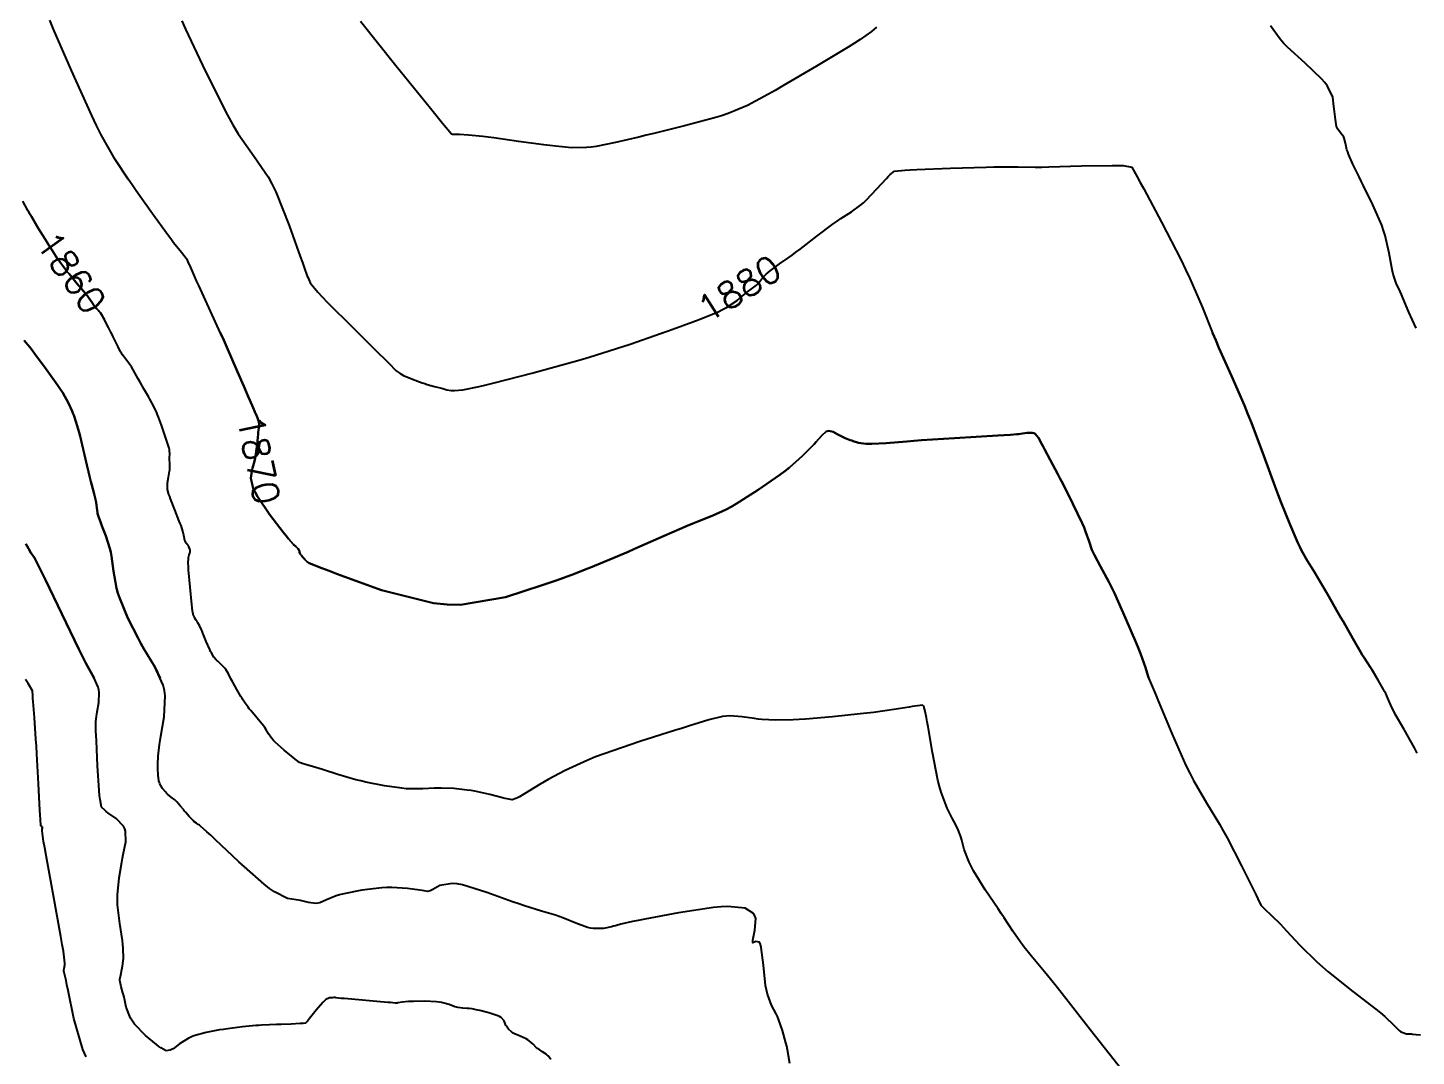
# Model space of a CAD drawing. Header units: metres. Extents: x 837477 to 838477, y 1189014 to 1191014.
# Drawn here: x 838018.8 to 838219.8, y 1189166.9 to 1189315.7 of the extents above; entities that cross this region are included whole.
import ezdxf

# ---------------------------------------------------------------- set-up
doc = ezdxf.new("R2010")
doc.units = ezdxf.units.M
doc.header["$LTSCALE"] = 0.3
doc.layers.add('COTAS 10', color=1, linetype='Continuous')
doc.styles.get("Standard").update_dxf_attribs({"font": 'simplex.shx'})

msp = doc.modelspace()

# ---------------------------------------------------------------- linework, layer by layer
at = {"layer": 'COTAS 10'}
for points, elevation in [([(838046.646, 1189271.589), (838046.687, 1189271.499), (838047.142, 1189270.486), (838047.591, 1189269.478), (838049.152, 1189265.89), (838050.042, 1189263.811), (838049.152, 1189265.89), (838047.591, 1189269.478), (838047.142, 1189270.486), (838046.687, 1189271.499), (838044.984, 1189275.21), (838043.523, 1189278.383), (838043.22, 1189279.057), (838042.961, 1189279.642), (838042.393, 1189281.017), (838042.011, 1189281.833), (838041.869, 1189282.066), (838041.712, 1189282.302), (838041.017, 1189283.179), (838039.889, 1189284.582), (838039.46, 1189285.15), (838038.98, 1189285.795), (838036.822, 1189288.772), (838034.48, 1189292.093), (838033.884, 1189292.956), (838033.31, 1189293.793), (838031.423, 1189296.61), (838029.393, 1189300.204), (838028.728, 1189301.531), (838028.019, 1189303.003), (838025.085, 1189309.516), (838022.464, 1189315.583), (838021.95, 1189316.773)], 1870), ([(838041.065, 1189316.701), (838041.622, 1189315.512), (838044.469, 1189309.467), (838047.682, 1189303.055), (838048.47, 1189301.634), (838049.215, 1189300.367), (838051.539, 1189297.07), (838053.56, 1189294.141), (838054.114, 1189293.105), (838054.665, 1189291.972), (838056.636, 1189287.07), (838058.225, 1189282.58), (838058.536, 1189281.707), (838058.791, 1189280.995), (838059.244, 1189279.759), (838059.364, 1189279.492), (838059.409, 1189279.39), (838059.458, 1189279.276), (838059.678, 1189278.765), (838060.78, 1189277.409), (838061.386, 1189276.763), (838062.122, 1189276), (838065.865, 1189272.265), (838069.619, 1189268.574), (838070.363, 1189267.838), (838070.977, 1189267.226), (838072.127, 1189266.049), (838072.676, 1189265.638), (838072.913, 1189265.509), (838073.185, 1189265.373), (838074.473, 1189264.827), (838075.887, 1189264.31), (838076.239, 1189264.192), (838076.573, 1189264.085), (838077.638, 1189263.792), (838078.492, 1189263.582), (838078.694, 1189263.527), (838078.88, 1189263.473), (838079.427, 1189263.294), (838080.059, 1189263.192), (838080.299, 1189263.189), (838080.567, 1189263.195), (838081.768, 1189263.307), (838084.144, 1189263.783), (838085.153, 1189264.019), (838086.313, 1189264.301), (838091.768, 1189265.697), (838097.872, 1189267.374), (838099.441, 1189267.834), (838100.957, 1189268.291), (838105.995, 1189269.924), (838110.385, 1189271.453), (838111.493, 1189271.845), (838112.554, 1189272.224), (838112.713, 1189272.282), (838115.995, 1189273.477), (838118.743, 1189274.604), (838119.367, 1189274.904), (838119.931, 1189275.197), (838121.473, 1189276.212), (838122.516, 1189277.08), (838122.767, 1189277.282), (838123, 1189277.466), (838123.703, 1189277.989), (838124.267, 1189278.446), (838124.413, 1189278.588), (838124.554, 1189278.737), (838125.027, 1189279.331), (838125.697, 1189280.056), (838125.962, 1189280.288), (838126.262, 1189280.534), (838127.632, 1189281.532), (838128.813, 1189282.369)], 1880), ([(838141.641, 1189315.778), (838140.94, 1189315.166), (838139.271, 1189313.99), (838138.48, 1189313.484), (838137.545, 1189312.9), (838132.979, 1189310.137), (838128.1, 1189307.275), (838126.968, 1189306.628), (838125.931, 1189306.044), (838122.979, 1189304.459), (838120.163, 1189303.288), (838119.213, 1189302.965), (838118.189, 1189302.642), (838113.875, 1189301.48), (838109.423, 1189300.406), (838108.312, 1189300.139), (838107.255, 1189299.885), (838103.875, 1189299.076), (838101.054, 1189298.52), (838100.349, 1189298.426), (838099.676, 1189298.357), (838097.52, 1189298.322), (838095.158, 1189298.546), (838094.356, 1189298.641), (838093.489, 1189298.749), (838089.822, 1189299.256), (838086.227, 1189299.757), (838085.405, 1189299.862), (838084.659, 1189299.951), (838082.591, 1189300.149), (838081.3, 1189300.227), (838081.044, 1189300.241), (838080.831, 1189300.251), (838080.427, 1189300.261), (838080.311, 1189300.261), (838080.279, 1189300.265), (838080.248, 1189300.272), (838080.138, 1189300.312), (838078.832, 1189301.858), (838078.046, 1189302.815), (838077.077, 1189304), (838072.048, 1189310.189), (838066.962, 1189316.605)], 1890), ([(838219.819, 1189272.237), (838218.756, 1189274.546), (838217.883, 1189276.605), (838217.676, 1189277.082), (838217.485, 1189277.518), (838216.922, 1189278.756), (838216.483, 1189280.013), (838216.37, 1189280.461), (838216.261, 1189280.953), (838215.898, 1189283.09), (838215.331, 1189285.632), (838215.093, 1189286.379), (838214.82, 1189287.145), (838213.544, 1189290.068), (838212.184, 1189292.826), (838211.859, 1189293.489), (838211.556, 1189294.107), (838210.648, 1189295.974), (838210.016, 1189297.398), (838209.887, 1189297.737), (838209.778, 1189298.053), (838209.553, 1189298.995), (838209.385, 1189299.702), (838209.312, 1189299.869), (838209.228, 1189300.023), (838208.832, 1189300.479), (838208.434, 1189301.004), (838208.349, 1189301.202), (838208.276, 1189301.422), (838208.104, 1189302.409), (838207.983, 1189303.595), (838207.942, 1189303.941), (838207.897, 1189304.295), (838207.71, 1189305.638), (838206.972, 1189307.239), (838206.58, 1189307.755), (838206.107, 1189308.304), (838203.722, 1189310.549), (838201.18, 1189312.872), (838200.608, 1189313.469), (838200.093, 1189314.046), (838198.709, 1189315.963)], 1890), ([(838112.713, 1189272.282), (838115.995, 1189273.477), (838118.743, 1189274.604), (838119.367, 1189274.904), (838119.931, 1189275.197), (838121.473, 1189276.212), (838122.516, 1189277.08), (838122.767, 1189277.282), (838123, 1189277.466), (838123.703, 1189277.989), (838124.267, 1189278.446), (838124.413, 1189278.588), (838124.554, 1189278.737), (838125.027, 1189279.331), (838125.697, 1189280.056), (838125.962, 1189280.288), (838126.262, 1189280.534), (838127.632, 1189281.532), (838128.813, 1189282.369), (838129.43, 1189282.807), (838129.999, 1189283.226), (838130.6, 1189283.675), (838133.027, 1189285.534), (838135.393, 1189287.324), (838135.954, 1189287.728), (838136.475, 1189288.092), (838138.019, 1189289.077), (838139.365, 1189290.024), (838139.761, 1189290.364), (838140.167, 1189290.739), (838141.718, 1189292.373), (838143.094, 1189293.896), (838143.39, 1189294.2), (838143.648, 1189294.453), (838144.275, 1189294.94), (838145.752, 1189295.103), (838146.548, 1189295.152), (838147.511, 1189295.202), (838152.383, 1189295.394), (838157.517, 1189295.541), (838158.644, 1189295.563), (838159.644, 1189295.577), (838162.194, 1189295.558), (838164.643, 1189295.534), (838165.58, 1189295.545), (838166.628, 1189295.564), (838171.349, 1189295.695), (838175.778, 1189295.778), (838176.643, 1189295.766), (838177.352, 1189295.739), (838178.606, 1189295.518), (838179.411, 1189294.102), (838179.836, 1189293.323), (838180.349, 1189292.376), (838182.934, 1189287.555), (838185.754, 1189282.078), (838186.416, 1189280.718), (838187.026, 1189279.425), (838188.799, 1189275.317), (838190.325, 1189271.552), (838190.779, 1189270.475), (838191.247, 1189269.383), (838193.051, 1189265.317), (838194.92, 1189261.01), (838195.43, 1189259.767), (838195.936, 1189258.502), (838197.734, 1189253.75), (838199.399, 1189249.239), (838199.822, 1189248.125), (838200.227, 1189247.07), (838201.553, 1189243.75), (838202.673, 1189241.171), (838202.949, 1189240.583), (838203.211, 1189240.051), (838204.033, 1189238.584), (838204.923, 1189237.162), (838205.227, 1189236.658), (838205.556, 1189236.106), (838206.953, 1189233.714), (838208.464, 1189231.087), (838208.866, 1189230.388), (838209.26, 1189229.7), (838210.621, 1189227.315), (838211.745, 1189225.367), (838211.99, 1189224.955), (838212.205, 1189224.598), (838212.743, 1189223.767), (838213.196, 1189223.1), (838213.358, 1189222.846), (838213.536, 1189222.561), (838214.126, 1189221.589)], 1880), ([(838018.882, 1189289.084), (838019.034, 1189288.817), (838019.285, 1189288.388), (838020.284, 1189286.716), (838021.266, 1189285.112), (838021.506, 1189284.727), (838021.732, 1189284.366), (838022.432, 1189283.273), (838022.995, 1189282.423), (838023.135, 1189282.215), (838023.268, 1189282.02), (838023.69, 1189281.414), (838024.264, 1189280.669), (838024.493, 1189280.386), (838024.752, 1189280.07), (838025.939, 1189278.651), (838027.107, 1189277.246), (838027.353, 1189276.939), (838027.567, 1189276.668), (838028.059, 1189275.983), (838028.333, 1189275.563), (838028.407, 1189275.458), (838028.482, 1189275.359), (838028.747, 1189275.043), (838028.99, 1189274.775), (838029.05, 1189274.707), (838029.106, 1189274.641), (838029.286, 1189274.423), (838029.562, 1189273.974), (838029.68, 1189273.763), (838029.804, 1189273.537), (838029.68, 1189273.763), (838029.562, 1189273.974), (838029.286, 1189274.423), (838029.106, 1189274.641), (838029.05, 1189274.707), (838028.99, 1189274.775), (838028.747, 1189275.043), (838028.482, 1189275.359), (838028.407, 1189275.458), (838028.333, 1189275.563), (838028.059, 1189275.983), (838027.567, 1189276.668), (838027.353, 1189276.939), (838027.107, 1189277.246), (838025.939, 1189278.651), (838024.752, 1189280.07), (838024.493, 1189280.386), (838024.264, 1189280.669), (838023.69, 1189281.414), (838023.268, 1189282.02), (838023.135, 1189282.215), (838022.995, 1189282.423), (838022.432, 1189283.273), (838021.732, 1189284.366), (838021.506, 1189284.727), (838021.266, 1189285.112), (838020.284, 1189286.716), (838019.285, 1189288.388), (838019.034, 1189288.817), (838018.882, 1189289.084), (838018.796, 1189289.231), (838018.028, 1189290.604)], 1860), ([(838048.12, 1189221.589), (838047.806, 1189222.21), (838047.452, 1189222.821), (838047.339, 1189222.974), (838047.221, 1189223.121), (838046.74, 1189223.59), (838046.263, 1189224.008), (838046.146, 1189224.121), (838046.036, 1189224.233), (838045.694, 1189224.628), (838045.347, 1189225.212), (838045.234, 1189225.442), (838045.113, 1189225.702), (838044.614, 1189226.891), (838044.128, 1189228.084), (838044.016, 1189228.347), (838043.913, 1189228.581), (838043.622, 1189229.18), (838043.406, 1189229.558), (838043.35, 1189229.651), (838043.297, 1189229.74), (838043.12, 1189230.019), (838042.967, 1189230.254), (838042.929, 1189230.314), (838042.892, 1189230.373), (838042.773, 1189230.568), (838042.63, 1189231.317), (838042.578, 1189231.725), (838042.521, 1189232.219), (838042.27, 1189234.728), (838042.057, 1189237.254), (838042.024, 1189237.76), (838042.002, 1189238.181), (838042.017, 1189239.004), (838042.102, 1189239.273), (838042.125, 1189239.345), (838042.147, 1189239.417), (838042.224, 1189239.671), (838042.267, 1189239.919), (838042.268, 1189239.988), (838042.264, 1189240.057), (838042.207, 1189240.308), (838042.103, 1189240.547), (838042.069, 1189240.609), (838042.032, 1189240.67), (838041.88, 1189240.873), (838041.728, 1189241.075), (838041.691, 1189241.134), (838041.657, 1189241.195), (838041.553, 1189241.428), (838041.477, 1189241.659), (838041.461, 1189241.719), (838041.446, 1189241.777), (838041.41, 1189241.973), (838041.364, 1189242.222), (838041.344, 1189242.314), (838041.321, 1189242.415), (838041.209, 1189242.864), (838040.953, 1189243.643), (838040.839, 1189243.953), (838040.706, 1189244.303), (838040.07, 1189245.909), (838039.445, 1189247.505), (838039.319, 1189247.85), (838039.214, 1189248.153), (838039.004, 1189248.894), (838038.98, 1189249.448), (838038.992, 1189249.633), (838039.011, 1189249.831), (838039.147, 1189250.657), (838039.29, 1189251.516), (838039.313, 1189251.734), (838039.33, 1189251.944), (838039.332, 1189252.633), (838039.306, 1189253.23), (838039.305, 1189253.382), (838039.306, 1189253.528), (838039.333, 1189254.006), (838039.31, 1189254.515), (838039.281, 1189254.681), (838039.241, 1189254.857), (838039.013, 1189255.58), (838038.698, 1189256.459), (838038.603, 1189256.733), (838038.505, 1189257.021), (838038.121, 1189258.169), (838037.696, 1189259.352), (838037.572, 1189259.662), (838037.444, 1189259.963), (838036.957, 1189260.986), (838036.438, 1189261.955), (838036.29, 1189262.222), (838036.141, 1189262.489), (838035.587, 1189263.447), (838035.04, 1189264.386), (838034.896, 1189264.64), (838034.754, 1189264.892), (838034.267, 1189265.781), (838033.782, 1189266.611), (838033.641, 1189266.826), (838033.498, 1189267.034), (838032.957, 1189267.734), (838032.446, 1189268.405), (838032.321, 1189268.596), (838032.203, 1189268.789), (838031.835, 1189269.502), (838031.428, 1189270.374), (838031.286, 1189270.666), (838031.13, 1189270.98), (838030.457, 1189272.298), (838029.816, 1189273.513), (838029.804, 1189273.537)], 1860), ([(838177.318, 1189164.696), (838172.663, 1189170.648), (838167.85, 1189176.754), (838166.847, 1189178.014), (838165.987, 1189179.087), (838164.07, 1189181.407), (838163.063, 1189182.619), (838162.776, 1189182.994), (838162.485, 1189183.386), (838161.407, 1189184.944), (838160.125, 1189186.88), (838159.706, 1189187.511), (838159.259, 1189188.183), (838157.416, 1189190.953), (838155.719, 1189193.694), (838155.364, 1189194.348), (838155.059, 1189194.957), (838154.375, 1189196.774), (838154.019, 1189198.136), (838153.921, 1189198.458), (838153.824, 1189198.755), (838153.478, 1189199.626), (838153.026, 1189200.543), (838152.863, 1189200.868), (838152.682, 1189201.225), (838151.893, 1189202.774), (838151.022, 1189205.071), (838150.79, 1189205.899), (838150.562, 1189206.811), (838149.774, 1189210.8), (838149.142, 1189214.506), (838149.012, 1189215.24), (838148.903, 1189215.848), (838148.673, 1189216.986), (838148.582, 1189217.261), (838148.561, 1189217.324), (838148.541, 1189217.381), (838148.484, 1189217.538), (838148.379, 1189217.625), (838148.329, 1189217.637), (838148.271, 1189217.645), (838147.985, 1189217.631), (838147.193, 1189217.512), (838146.815, 1189217.453), (838146.368, 1189217.383), (838144.183, 1189217.036), (838141.216, 1189216.618), (838140.277, 1189216.502), (838139.286, 1189216.387), (838135.283, 1189215.972), (838131.385, 1189215.648), (838130.46, 1189215.591), (838129.602, 1189215.547), (838127.062, 1189215.505), (838125.036, 1189215.607), (838124.501, 1189215.654), (838123.979, 1189215.709), (838122.189, 1189215.977), (838120.406, 1189216.109), (838119.889, 1189216.078), (838119.361, 1189216.018), (838117.366, 1189215.56), (838114.578, 1189214.679), (838113.55, 1189214.353), (838112.41, 1189213.991), (838107.366, 1189212.386), (838102.202, 1189210.629), (838100.985, 1189210.171), (838099.862, 1189209.725), (838096.575, 1189208.219), (838094.123, 1189206.883), (838093.524, 1189206.545), (838092.961, 1189206.222), (838091.221, 1189205.167), (838089.942, 1189204.396), (838089.671, 1189204.251), (838089.436, 1189204.136), (838088.884, 1189203.966), (838088.195, 1189204.097), (838087.874, 1189204.17), (838087.495, 1189204.26), (838085.655, 1189204.719), (838083.513, 1189205.196), (838082.944, 1189205.297), (838082.385, 1189205.384), (838080.454, 1189205.587), (838078.635, 1189205.653), (838078.148, 1189205.653), (838077.667, 1189205.646), (838075.987, 1189205.557), (838074.139, 1189205.537), (838073.551, 1189205.574), (838072.931, 1189205.628), (838070.417, 1189205.978), (838067.721, 1189206.517), (838066.986, 1189206.69), (838066.256, 1189206.875), (838063.659, 1189207.629), (838061.435, 1189208.338), (838060.94, 1189208.494), (838060.497, 1189208.632), (838059.332, 1189208.984), (838058.644, 1189209.188), (838058.501, 1189209.233), (838058.379, 1189209.273), (838058.11, 1189209.376), (838057.692, 1189209.69), (838057.476, 1189209.863), (838057.215, 1189210.073), (838055.912, 1189211.143), (838054.595, 1189212.304), (838054.325, 1189212.571), (838054.097, 1189212.815), (838053.619, 1189213.503), (838053.239, 1189214.18), (838053.073, 1189214.418), (838052.881, 1189214.677), (838051.969, 1189215.795), (838051.043, 1189216.891), (838050.843, 1189217.137), (838050.666, 1189217.358), (838050.23, 1189217.946), (838049.877, 1189218.509), (838049.754, 1189218.713), (838049.619, 1189218.939), (838049.039, 1189219.93), (838048.453, 1189220.967), (838048.314, 1189221.221), (838048.185, 1189221.461), (838047.806, 1189222.21), (838047.452, 1189222.821), (838047.339, 1189222.974), (838047.221, 1189223.121), (838046.74, 1189223.59), (838046.263, 1189224.008), (838046.146, 1189224.121), (838046.036, 1189224.233), (838045.694, 1189224.628), (838045.347, 1189225.212), (838045.234, 1189225.442), (838045.113, 1189225.702), (838044.614, 1189226.891), (838044.128, 1189228.084), (838044.016, 1189228.347), (838043.913, 1189228.581), (838043.622, 1189229.18), (838043.406, 1189229.558), (838043.35, 1189229.651), (838043.297, 1189229.74), (838043.12, 1189230.019), (838042.967, 1189230.254), (838042.929, 1189230.314), (838042.892, 1189230.373), (838042.773, 1189230.568), (838042.63, 1189231.317), (838042.578, 1189231.725), (838042.521, 1189232.219), (838042.27, 1189234.728), (838042.057, 1189237.254), (838042.024, 1189237.76), (838042.002, 1189238.181), (838042.017, 1189239.004), (838042.102, 1189239.273), (838042.125, 1189239.345), (838042.147, 1189239.417), (838042.224, 1189239.671), (838042.267, 1189239.919), (838042.268, 1189239.988), (838042.264, 1189240.057), (838042.207, 1189240.308), (838042.103, 1189240.547), (838042.069, 1189240.609), (838042.032, 1189240.67), (838041.88, 1189240.873), (838041.728, 1189241.075), (838041.691, 1189241.134), (838041.657, 1189241.195), (838041.553, 1189241.428), (838041.477, 1189241.659), (838041.461, 1189241.719), (838041.446, 1189241.777), (838041.41, 1189241.973), (838041.364, 1189242.222), (838041.344, 1189242.314), (838041.321, 1189242.415), (838041.209, 1189242.864), (838040.953, 1189243.643), (838040.839, 1189243.953), (838040.706, 1189244.303), (838040.07, 1189245.909), (838039.445, 1189247.505), (838039.319, 1189247.85), (838039.214, 1189248.153), (838039.004, 1189248.894), (838038.98, 1189249.448), (838038.992, 1189249.633), (838039.011, 1189249.831), (838039.147, 1189250.657), (838039.29, 1189251.516), (838039.313, 1189251.734), (838039.33, 1189251.944), (838039.332, 1189252.633), (838039.306, 1189253.23), (838039.305, 1189253.382), (838039.306, 1189253.528), (838039.333, 1189254.006), (838039.31, 1189254.515), (838039.281, 1189254.681), (838039.241, 1189254.857), (838039.013, 1189255.58), (838038.698, 1189256.459), (838038.603, 1189256.733), (838038.505, 1189257.021), (838038.121, 1189258.169), (838037.696, 1189259.352), (838037.572, 1189259.662), (838037.444, 1189259.963), (838036.957, 1189260.986), (838036.438, 1189261.955), (838036.29, 1189262.222), (838036.141, 1189262.489), (838035.587, 1189263.447), (838035.04, 1189264.386), (838034.896, 1189264.64), (838034.754, 1189264.892), (838034.267, 1189265.781), (838033.782, 1189266.611), (838033.641, 1189266.826), (838033.498, 1189267.034), (838032.957, 1189267.734), (838032.446, 1189268.405), (838032.321, 1189268.596), (838032.203, 1189268.789), (838031.835, 1189269.502), (838031.428, 1189270.374), (838031.286, 1189270.666), (838031.13, 1189270.98), (838030.819, 1189271.589)], 1860), ([(838066.553, 1189271.589), (838069.619, 1189268.574), (838070.363, 1189267.838), (838070.977, 1189267.226), (838072.127, 1189266.049), (838072.676, 1189265.638), (838072.913, 1189265.509), (838073.185, 1189265.373), (838074.473, 1189264.827), (838075.887, 1189264.31), (838076.239, 1189264.192), (838076.573, 1189264.085), (838077.638, 1189263.792), (838078.492, 1189263.582), (838078.694, 1189263.527), (838078.88, 1189263.473), (838079.427, 1189263.294), (838080.059, 1189263.192), (838080.299, 1189263.189), (838080.567, 1189263.195), (838081.768, 1189263.307), (838084.144, 1189263.783), (838085.153, 1189264.019), (838086.313, 1189264.301), (838091.768, 1189265.697), (838097.872, 1189267.374), (838099.441, 1189267.834), (838100.957, 1189268.291), (838105.995, 1189269.924), (838110.385, 1189271.453), (838110.768, 1189271.589)], 1880), ([(838219.945, 1189210.722), (838219.544, 1189211.478), (838218.056, 1189214.135), (838216.779, 1189216.377), (838216.512, 1189216.871), (838216.284, 1189217.309), (838215.772, 1189218.431), (838215.386, 1189219.332), (838215.237, 1189219.63), (838215.069, 1189219.951), (838214.311, 1189221.284), (838213.536, 1189222.561), (838213.358, 1189222.846), (838213.196, 1189223.1), (838212.743, 1189223.767), (838212.205, 1189224.598), (838211.99, 1189224.955), (838211.745, 1189225.367), (838210.621, 1189227.315), (838209.26, 1189229.7), (838208.866, 1189230.388), (838208.464, 1189231.087), (838206.953, 1189233.714), (838205.556, 1189236.106), (838205.227, 1189236.658), (838204.923, 1189237.162), (838204.033, 1189238.584), (838203.211, 1189240.051), (838202.949, 1189240.583), (838202.673, 1189241.171), (838201.553, 1189243.75), (838200.227, 1189247.07), (838199.822, 1189248.125), (838199.399, 1189249.239), (838197.734, 1189253.75), (838195.936, 1189258.502), (838195.43, 1189259.767), (838194.92, 1189261.01), (838193.051, 1189265.317), (838191.247, 1189269.383), (838190.779, 1189270.475), (838190.325, 1189271.552), (838190.31, 1189271.589)], 1880), ([(838129.115, 1189165.811), (838128.774, 1189167.776), (838128.662, 1189168.299), (838128.543, 1189168.814), (838128.051, 1189170.598), (838127.478, 1189172.212), (838127.308, 1189172.618), (838127.133, 1189173.008), (838126.462, 1189174.269), (838125.853, 1189175.85), (838125.717, 1189176.442), (838125.596, 1189177.099), (838125.278, 1189180.03), (838124.974, 1189182.601), (838124.861, 1189183.033), (838124.736, 1189183.343), (838124.18, 1189183.45), (838123.774, 1189183.288), (838123.743, 1189183.428), (838123.747, 1189183.648), (838124.055, 1189185.11), (838124.164, 1189186.808), (838124.042, 1189187.176), (838123.854, 1189187.5), (838122.627, 1189188.304), (838120.142, 1189188.51), (838119.161, 1189188.457), (838118.053, 1189188.356), (838112.993, 1189187.597), (838108.129, 1189186.693), (838107.145, 1189186.502), (838106.318, 1189186.336), (838104.64, 1189185.947), (838103.855, 1189185.721), (838103.591, 1189185.657), (838103.307, 1189185.592), (838102.112, 1189185.354), (838100.691, 1189185.32), (838100.263, 1189185.384), (838099.821, 1189185.481), (838098.104, 1189186.094), (838096.241, 1189186.864), (838095.707, 1189187.06), (838095.166, 1189187.247), (838093.148, 1189187.86), (838090.68, 1189188.613), (838089.854, 1189188.889), (838088.968, 1189189.195), (838085.254, 1189190.542), (838081.704, 1189191.636), (838080.92, 1189191.782), (838080.223, 1189191.86), (838078.427, 1189191.576), (838077.408, 1189190.999), (838077.202, 1189190.893), (838077.028, 1189190.809), (838076.674, 1189190.7), (838076.143, 1189190.792), (838075.859, 1189190.836), (838075.514, 1189190.887), (838073.772, 1189191.139), (838071.46, 1189191.286), (838070.756, 1189191.271), (838070.025, 1189191.232), (838067.154, 1189190.892), (838064.513, 1189190.374), (838063.926, 1189190.224), (838063.401, 1189190.07), (838062.03, 1189189.489), (838061.042, 1189189.063), (838060.758, 1189189.007), (838060.471, 1189188.978), (838059.401, 1189189.097), (838058.268, 1189189.369), (838057.942, 1189189.437), (838057.61, 1189189.501), (838056.365, 1189189.705), (838054.508, 1189190.63), (838053.79, 1189191.148), (838052.983, 1189191.78), (838049.333, 1189195.012), (838045.911, 1189198.221), (838045.248, 1189198.839), (838044.708, 1189199.34), (838043.786, 1189200.172), (838043.688, 1189200.23), (838043.668, 1189200.243), (838043.651, 1189200.254), (838043.614, 1189200.283), (838043.537, 1189200.339), (838043.494, 1189200.367), (838043.443, 1189200.4), (838043.18, 1189200.567), (838042.822, 1189200.844), (838042.711, 1189200.947), (838042.593, 1189201.062), (838042.123, 1189201.571), (838041.618, 1189202.161), (838041.479, 1189202.326), (838041.34, 1189202.492), (838040.839, 1189203.101), (838040.334, 1189203.668), (838040.193, 1189203.808), (838040.05, 1189203.94), (838039.527, 1189204.357), (838039.013, 1189204.774), (838038.876, 1189204.907), (838038.741, 1189205.048), (838038.274, 1189205.619), (838037.901, 1189206.287), (838037.826, 1189206.49), (838037.763, 1189206.7), (838037.638, 1189207.52), (838037.613, 1189208.474), (838037.614, 1189208.769), (838037.618, 1189209.077), (838037.658, 1189210.299), (838037.826, 1189211.966), (838037.911, 1189212.555), (838038.012, 1189213.199), (838038.513, 1189215.984), (838038.679, 1189219.008), (838038.569, 1189219.802), (838038.391, 1189220.577), (838037.183, 1189223.222), (838035.578, 1189225.836), (838035.149, 1189226.592), (838034.727, 1189227.362), (838033.258, 1189230.258), (838032.073, 1189233.115), (838031.829, 1189233.86), (838031.623, 1189234.585), (838031.182, 1189237.036), (838030.889, 1189239.237), (838030.775, 1189239.803), (838030.648, 1189240.351), (838030.069, 1189242.177), (838029.502, 1189243.618), (838029.382, 1189243.924), (838029.278, 1189244.19), (838029.033, 1189244.813), (838028.908, 1189245.251), (838028.878, 1189245.4), (838028.85, 1189245.561), (838028.768, 1189246.242), (838028.666, 1189247.012), (838028.626, 1189247.23), (838028.58, 1189247.449), (838028.37, 1189248.256), (838028.032, 1189249.523), (838027.905, 1189250.032), (838027.764, 1189250.609), (838027.136, 1189253.267), (838026.491, 1189255.967), (838026.339, 1189256.571), (838026.2, 1189257.113), (838025.796, 1189258.553), (838025.424, 1189259.617), (838025.306, 1189259.921), (838025.18, 1189260.229), (838024.669, 1189261.379), (838023.836, 1189262.852), (838023.507, 1189263.364), (838023.136, 1189263.921), (838021.44, 1189266.31), (838019.748, 1189268.573), (838019.378, 1189269.05), (838019.052, 1189269.463), (838018.23, 1189270.415)], 1850), ([(838018.23, 1189270.415), (838019.052, 1189269.463), (838019.378, 1189269.05), (838019.748, 1189268.573), (838021.44, 1189266.31), (838023.136, 1189263.921), (838023.507, 1189263.364), (838023.836, 1189262.852), (838024.669, 1189261.379), (838025.18, 1189260.229), (838025.306, 1189259.921), (838025.424, 1189259.617), (838025.796, 1189258.553), (838026.2, 1189257.113), (838026.339, 1189256.571), (838026.491, 1189255.967), (838027.136, 1189253.267), (838027.764, 1189250.609), (838027.905, 1189250.032), (838028.032, 1189249.523), (838028.37, 1189248.256), (838028.58, 1189247.449), (838028.626, 1189247.23), (838028.666, 1189247.012), (838028.768, 1189246.242), (838028.85, 1189245.561), (838028.878, 1189245.4), (838028.908, 1189245.251), (838029.033, 1189244.813), (838029.278, 1189244.19), (838029.382, 1189243.924), (838029.502, 1189243.618), (838030.069, 1189242.177), (838030.648, 1189240.351), (838030.775, 1189239.803), (838030.889, 1189239.237), (838031.182, 1189237.036), (838031.623, 1189234.585), (838031.829, 1189233.86), (838032.073, 1189233.115), (838033.258, 1189230.258), (838034.727, 1189227.362), (838035.149, 1189226.592), (838035.578, 1189225.836), (838037.183, 1189223.222), (838037.929, 1189221.589)], 1850), ([(838181.081, 1189221.589), (838181.007, 1189221.807), (838180.591, 1189223.113), (838179.872, 1189225.129), (838179.581, 1189225.865), (838179.252, 1189226.678), (838177.735, 1189230.257), (838176.099, 1189233.887), (838175.695, 1189234.732), (838175.313, 1189235.509), (838174.108, 1189237.735), (838173.204, 1189239.366), (838173.011, 1189239.767), (838172.843, 1189240.146), (838172.444, 1189241.332), (838171.94, 1189242.802), (838171.706, 1189243.36), (838171.431, 1189243.983), (838170.097, 1189246.78), (838168.622, 1189249.72), (838168.258, 1189250.433), (838167.913, 1189251.103), (838166.828, 1189253.16), (838165.981, 1189254.73), (838165.785, 1189255.093), (838165.607, 1189255.426), (838165.104, 1189256.368), (838164.61, 1189256.93), (838164.437, 1189257.022), (838164.249, 1189257.086), (838163.436, 1189257.089), (838162.512, 1189256.936), (838162.253, 1189256.902), (838161.993, 1189256.871), (838161.04, 1189256.789), (838159.217, 1189256.678), (838152.966, 1189256.296), (838148.185, 1189255.99), (838147.066, 1189255.913), (838146.037, 1189255.839), (838143.06, 1189255.598), (838140.984, 1189255.468), (838140.522, 1189255.464), (838140.11, 1189255.474), (838139.029, 1189255.623), (838138.277, 1189255.873), (838138.071, 1189255.947), (838137.867, 1189256.022), (838137.139, 1189256.309), (838136.432, 1189256.628), (838136.241, 1189256.724), (838136.052, 1189256.823), (838135.387, 1189257.207), (838134.736, 1189257.375), (838134.557, 1189257.338), (838134.377, 1189257.265), (838133.73, 1189256.698), (838132.912, 1189255.755), (838132.625, 1189255.445), (838132.311, 1189255.113), (838130.958, 1189253.737), (838129.041, 1189252.06), (838128.371, 1189251.538), (838127.641, 1189250.991), (838124.505, 1189248.808), (838121.339, 1189246.804), (838120.59, 1189246.371), (838119.897, 1189245.99), (838117.855, 1189245.051), (838115.765, 1189244.243), (838115.042, 1189243.944), (838114.255, 1189243.613), (838110.892, 1189242.145), (838107.393, 1189240.601), (838106.52, 1189240.221), (838105.689, 1189239.862), (838103.038, 1189238.739), (838100.808, 1189237.822), (838100.243, 1189237.593), (838099.701, 1189237.374), (838097.935, 1189236.674), (838095.418, 1189235.77), (838094.403, 1189235.423), (838093.249, 1189235.034), (838087.935, 1189233.279), (838081.404, 1189232.2), (838079.484, 1189232.238), (838077.515, 1189232.421), (838070, 1189234.297), (838063.63, 1189236.618), (838062.383, 1189237.081), (838061.36, 1189237.467), (838059.531, 1189238.216), (838059.223, 1189238.426), (838059.158, 1189238.473), (838059.103, 1189238.515), (838058.978, 1189238.627), (838058.908, 1189238.712), (838058.887, 1189238.737), (838058.865, 1189238.763), (838058.779, 1189238.865), (838058.665, 1189238.998), (838058.624, 1189239.044), (838058.58, 1189239.094), (838058.391, 1189239.308), (838058.221, 1189239.529), (838058.189, 1189239.584), (838058.164, 1189239.637), (838058.128, 1189239.803), (838058.1, 1189239.964), (838058.081, 1189240.013), (838058.056, 1189240.065), (838057.924, 1189240.267), (838057.719, 1189240.499), (838057.648, 1189240.568), (838057.572, 1189240.641), (838057.246, 1189240.921), (838056.502, 1189241.756), (838056.161, 1189242.178), (838055.762, 1189242.683), (838053.836, 1189245.194), (838055.762, 1189242.683), (838056.161, 1189242.178), (838056.502, 1189241.756), (838057.246, 1189240.921), (838057.572, 1189240.641), (838057.648, 1189240.568), (838057.719, 1189240.499), (838057.924, 1189240.267), (838058.056, 1189240.065), (838058.081, 1189240.013), (838058.1, 1189239.964), (838058.128, 1189239.803), (838058.164, 1189239.637), (838058.189, 1189239.584), (838058.221, 1189239.529), (838058.391, 1189239.308), (838058.58, 1189239.094), (838058.624, 1189239.044), (838058.665, 1189238.998), (838058.779, 1189238.865), (838058.865, 1189238.763), (838058.887, 1189238.737), (838058.908, 1189238.712), (838058.978, 1189238.627), (838059.103, 1189238.515), (838059.158, 1189238.473), (838059.223, 1189238.426), (838059.531, 1189238.216), (838061.36, 1189237.467), (838062.383, 1189237.081), (838063.63, 1189236.618), (838070, 1189234.297), (838077.515, 1189232.421), (838079.484, 1189232.238), (838081.404, 1189232.2), (838087.935, 1189233.279), (838093.249, 1189235.034), (838094.403, 1189235.423), (838095.418, 1189235.77), (838097.935, 1189236.674), (838099.701, 1189237.374), (838100.243, 1189237.593), (838100.808, 1189237.822), (838103.038, 1189238.739), (838105.689, 1189239.862), (838106.52, 1189240.221), (838107.393, 1189240.601), (838110.892, 1189242.145), (838114.255, 1189243.613), (838115.042, 1189243.944), (838115.765, 1189244.243), (838117.855, 1189245.051), (838119.897, 1189245.99), (838120.59, 1189246.371), (838121.339, 1189246.804), (838124.505, 1189248.808), (838127.641, 1189250.991), (838128.371, 1189251.538), (838129.041, 1189252.06), (838130.958, 1189253.737), (838132.311, 1189255.113), (838132.625, 1189255.445), (838132.912, 1189255.755), (838133.73, 1189256.698), (838134.377, 1189257.265), (838134.557, 1189257.338), (838134.736, 1189257.375), (838135.387, 1189257.207), (838136.052, 1189256.823), (838136.241, 1189256.724), (838136.432, 1189256.628), (838137.139, 1189256.309), (838137.867, 1189256.022), (838138.071, 1189255.947), (838138.277, 1189255.873), (838139.029, 1189255.623), (838140.11, 1189255.474), (838140.522, 1189255.464), (838140.984, 1189255.468), (838143.06, 1189255.598), (838146.037, 1189255.839), (838147.066, 1189255.913), (838148.185, 1189255.99), (838152.966, 1189256.296), (838159.217, 1189256.678), (838161.04, 1189256.789), (838161.993, 1189256.871), (838162.253, 1189256.902), (838162.512, 1189256.936), (838163.436, 1189257.089), (838164.249, 1189257.086), (838164.437, 1189257.022), (838164.61, 1189256.93), (838165.104, 1189256.368), (838165.607, 1189255.426), (838165.785, 1189255.093), (838165.981, 1189254.73), (838166.828, 1189253.16), (838167.913, 1189251.103), (838168.258, 1189250.433), (838168.622, 1189249.72), (838170.097, 1189246.78), (838171.431, 1189243.983), (838171.706, 1189243.36), (838171.94, 1189242.802), (838172.444, 1189241.332), (838172.843, 1189240.146), (838173.011, 1189239.767), (838173.204, 1189239.366), (838174.108, 1189237.735), (838175.313, 1189235.509), (838175.695, 1189234.732), (838176.099, 1189233.887), (838177.735, 1189230.257), (838179.252, 1189226.678), (838179.581, 1189225.865), (838179.872, 1189225.129), (838180.591, 1189223.113), (838181.007, 1189221.807), (838181.105, 1189221.517), (838181.196, 1189221.26), (838181.464, 1189220.591), (838182.052, 1189219.23), (838182.345, 1189218.535), (838182.694, 1189217.703), (838184.423, 1189213.55), (838186.464, 1189208.943), (838187.01, 1189207.825), (838187.547, 1189206.775), (838189.417, 1189203.55), (838191.304, 1189200.454), (838191.852, 1189199.485), (838192.41, 1189198.467), (838194.519, 1189194.389), (838196.277, 1189190.845), (838196.614, 1189190.165), (838196.887, 1189189.614), (838197.331, 1189188.713), (838197.57, 1189188.46), (838197.714, 1189188.32), (838197.891, 1189188.148), (838198.809, 1189187.273), (838200.135, 1189185.955), (838200.569, 1189185.505), (838201.032, 1189185.018), (838202.948, 1189182.95), (838205.409, 1189180.515), (838206.217, 1189179.796), (838207.079, 1189179.059), (838210.646, 1189176.236), (838213.948, 1189173.687), (838214.643, 1189173.122), (838215.242, 1189172.618), (838216.613, 1189171.309), (838217.339, 1189170.573), (838217.532, 1189170.431), (838217.721, 1189170.315), (838218.376, 1189170.12), (838218.978, 1189170.09), (838219.134, 1189170.078), (838219.285, 1189170.065), (838219.794, 1189170.004), (838220.406, 1189169.96)], 1870), ([(838094.485, 1189166.382), (838094.101, 1189166.89), (838093.978, 1189167.015), (838093.846, 1189167.132), (838093.31, 1189167.495), (838092.745, 1189167.855), (838092.595, 1189167.97), (838092.449, 1189168.093), (838091.946, 1189168.591), (838091.36, 1189169.102), (838091.161, 1189169.233), (838090.946, 1189169.359), (838090.04, 1189169.773), (838089.166, 1189170.158), (838088.972, 1189170.265), (838088.8, 1189170.373), (838088.35, 1189170.765), (838088.065, 1189171.187), (838087.995, 1189171.315), (838087.93, 1189171.446), (838087.73, 1189171.958), (838087.288, 1189172.468), (838087.071, 1189172.599), (838086.813, 1189172.725), (838085.536, 1189173.141), (838084.222, 1189173.462), (838083.939, 1189173.529), (838083.693, 1189173.585), (838083.096, 1189173.706), (838082.669, 1189173.757), (838082.529, 1189173.769), (838082.379, 1189173.78), (838081.761, 1189173.813), (838081.042, 1189173.907), (838080.829, 1189173.957), (838080.61, 1189174.018), (838079.767, 1189174.324), (838078.695, 1189174.625), (838078.33, 1189174.683), (838077.937, 1189174.73), (838076.271, 1189174.807), (838074.634, 1189174.788), (838074.258, 1189174.774), (838073.916, 1189174.756), (838072.958, 1189174.662), (838072.357, 1189174.571), (838072.238, 1189174.555), (838072.141, 1189174.544), (838071.964, 1189174.537), (838071.293, 1189174.607), (838070.884, 1189174.644), (838070.378, 1189174.69), (838065.09, 1189175.148), (838064.572, 1189175.194), (838064.147, 1189175.233), (838063.394, 1189175.31), (838063.257, 1189175.331), (838063.221, 1189175.334), (838063.185, 1189175.336), (838063.063, 1189175.333), (838062.897, 1189175.326), (838062.833, 1189175.326), (838062.762, 1189175.325), (838062.442, 1189175.329), (838061.921, 1189175.052), (838061.723, 1189174.875), (838061.502, 1189174.655), (838060.509, 1189173.499), (838059.581, 1189172.337), (838059.4, 1189172.113), (838059.252, 1189171.932), (838058.993, 1189171.633), (838058.645, 1189171.602), (838058.441, 1189171.59), (838058.191, 1189171.576), (838056.897, 1189171.512), (838055.443, 1189171.45), (838055.091, 1189171.437), (838054.761, 1189171.426), (838053.752, 1189171.401), (838052.624, 1189171.346), (838052.219, 1189171.316), (838051.774, 1189171.279), (838049.833, 1189171.093), (838047.685, 1189170.83), (838047.111, 1189170.745), (838046.545, 1189170.655), (838044.573, 1189170.284), (838042.821, 1189169.784), (838042.394, 1189169.612), (838041.993, 1189169.426), (838040.753, 1189168.634), (838039.797, 1189167.944), (838039.575, 1189167.822), (838039.371, 1189167.73), (838038.789, 1189167.646), (838038.051, 1189168.053), (838037.749, 1189168.27), (838037.404, 1189168.533), (838035.806, 1189169.857), (838034.238, 1189171.473), (838033.911, 1189171.919), (838033.631, 1189172.365), (838033.011, 1189173.968), (838032.707, 1189175.393), (838032.628, 1189175.726), (838032.55, 1189176.032), (838032.286, 1189176.915), (838032.123, 1189177.611), (838032.109, 1189177.8), (838032.109, 1189177.986), (838032.224, 1189178.644), (838032.407, 1189179.396), (838032.451, 1189179.641), (838032.492, 1189179.903), (838032.615, 1189180.985), (838032.597, 1189182.485), (838032.549, 1189183.01), (838032.483, 1189183.583), (838032.091, 1189186.049), (838031.762, 1189188.754), (838031.736, 1189189.478), (838031.739, 1189190.19), (838031.983, 1189192.671), (838032.39, 1189194.935), (838032.496, 1189195.51), (838032.598, 1189196.063), (838032.94, 1189197.874), (838032.923, 1189199.405), (838032.799, 1189199.781), (838032.623, 1189200.137), (838031.556, 1189201.25), (838030.38, 1189202.1), (838030.136, 1189202.29), (838029.927, 1189202.46), (838029.463, 1189202.91), (838029.23, 1189204.021), (838029.166, 1189204.608), (838029.102, 1189205.317), (838028.873, 1189208.884), (838028.696, 1189212.514), (838028.665, 1189213.261), (838028.642, 1189213.897), (838028.621, 1189215.264), (838028.703, 1189216.078), (838028.745, 1189216.365), (838028.794, 1189216.68), (838029.038, 1189218.039), (838029.12, 1189219.515), (838029.066, 1189219.903), (838028.979, 1189220.282), (838028.389, 1189221.573), (838027.177, 1189223.747), (838026.698, 1189224.682), (838026.156, 1189225.761), (838023.681, 1189230.862), (838021.319, 1189235.787), (838020.849, 1189236.756), (838020.459, 1189237.553), (838019.715, 1189239.004), (838019.505, 1189239.317), (838019.451, 1189239.395), (838019.4, 1189239.471), (838019.229, 1189239.715), (838019.022, 1189240.05), (838018.946, 1189240.182), (838018.863, 1189240.332), (838018.5, 1189241.014)], 1840), ([(838018.5, 1189241.014), (838018.863, 1189240.332), (838018.946, 1189240.182), (838019.022, 1189240.05), (838019.229, 1189239.715), (838019.4, 1189239.471), (838019.451, 1189239.395), (838019.505, 1189239.317), (838019.715, 1189239.004), (838020.459, 1189237.553), (838020.849, 1189236.756), (838021.319, 1189235.787), (838023.681, 1189230.862), (838026.156, 1189225.761), (838026.698, 1189224.682), (838027.177, 1189223.747), (838028.38, 1189221.589)], 1840), ([(838027.212, 1189166.783), (838026.73, 1189167.836), (838025.411, 1189172.308), (838024.602, 1189176.371), (838024.44, 1189177.166), (838024.306, 1189177.818), (838024.046, 1189178.984), (838023.992, 1189179.213), (838023.988, 1189179.275), (838023.988, 1189179.337), (838024.025, 1189179.553), (838024.086, 1189179.801), (838024.1, 1189179.882), (838024.114, 1189179.968), (838024.154, 1189180.324), (838023.92, 1189182.054), (838023.76, 1189183.007), (838023.56, 1189184.164), (838022.493, 1189190.054), (838021.425, 1189195.899), (838021.224, 1189197.029), (838021.063, 1189197.946), (838020.826, 1189199.495), (838020.854, 1189199.651), (838020.861, 1189199.691), (838020.868, 1189199.729), (838020.892, 1189199.853), (838020.89, 1189199.959), (838020.882, 1189199.985), (838020.87, 1189200.009), (838020.796, 1189200.086), (838020.715, 1189200.145), (838020.698, 1189200.158), (838020.684, 1189200.169), (838020.652, 1189200.2), (838020.591, 1189201.146), (838020.558, 1189201.735), (838020.518, 1189202.465), (838020.316, 1189206.281), (838020.075, 1189210.639), (838020.011, 1189211.71), (838019.948, 1189212.723), (838019.727, 1189215.894), (838019.552, 1189218.179), (838019.516, 1189218.633), (838019.487, 1189219.01), (838019.428, 1189219.727), (838018.816, 1189220.791), (838018.437, 1189221.386)], 1830)]:
    msp.add_lwpolyline(points, dxfattribs=dict(at, elevation=elevation))
at = {"layer": 'COTAS 10', "elevation": 1870}
msp.add_lwpolyline([(838053.836, 1189245.194), (838052.008, 1189247.866), (838051.671, 1189248.472), (838051.407, 1189249.021), (838051.064, 1189250.517), (838051.215, 1189251.519), (838051.262, 1189251.756), (838051.311, 1189251.975), (838051.507, 1189252.617), (838051.705, 1189253.373), (838051.756, 1189253.663), (838051.805, 1189253.987), (838051.967, 1189255.452), (838052.101, 1189256.878), (838052.133, 1189257.179), (838052.162, 1189257.44), (838052.248, 1189258.04), (838052.256, 1189258.427), (838052.236, 1189258.552), (838052.207, 1189258.686), (838052.019, 1189259.234), (838051.771, 1189259.821), (838051.703, 1189259.978), (838051.635, 1189260.134), (838051.393, 1189260.679), (838050.904, 1189261.802), (838050.68, 1189262.321), (838050.417, 1189262.932), (838050.042, 1189263.811), (838050.417, 1189262.932), (838050.68, 1189262.321), (838050.904, 1189261.802), (838051.393, 1189260.679), (838051.635, 1189260.134), (838051.703, 1189259.978), (838051.771, 1189259.821), (838052.019, 1189259.234), (838052.207, 1189258.686), (838052.236, 1189258.552), (838052.256, 1189258.427), (838052.248, 1189258.04), (838052.162, 1189257.44), (838052.133, 1189257.179), (838052.101, 1189256.878), (838051.967, 1189255.452), (838051.805, 1189253.987), (838051.756, 1189253.663), (838051.705, 1189253.373), (838051.507, 1189252.617), (838051.311, 1189251.975), (838051.262, 1189251.756), (838051.215, 1189251.519), (838051.064, 1189250.517), (838051.407, 1189249.021), (838051.671, 1189248.472), (838052.008, 1189247.866)], close=True, dxfattribs=at)

# ---------------------------------------------------------------- texts
at = {"layer": 'COTAS 10', "char_height": 3.8, "attachment_point": 7}
for s, insert, rotation in [('1860', (838019.77, 1189284.514, 1860), 305.09394), ('1880', (838117.271, 1189272.897, 1880), 32.06593), ('1880', (838117.271, 1189272.897, 1880), 32.06593), ('1870', (838049.046, 1189259.179, 1870), 281.52371), ('1870', (838049.046, 1189259.179, 1870), 281.52371)]:
    msp.add_mtext(s, dxfattribs=dict(at, insert=insert, rotation=rotation))

doc.saveas('drawing.dxf')
